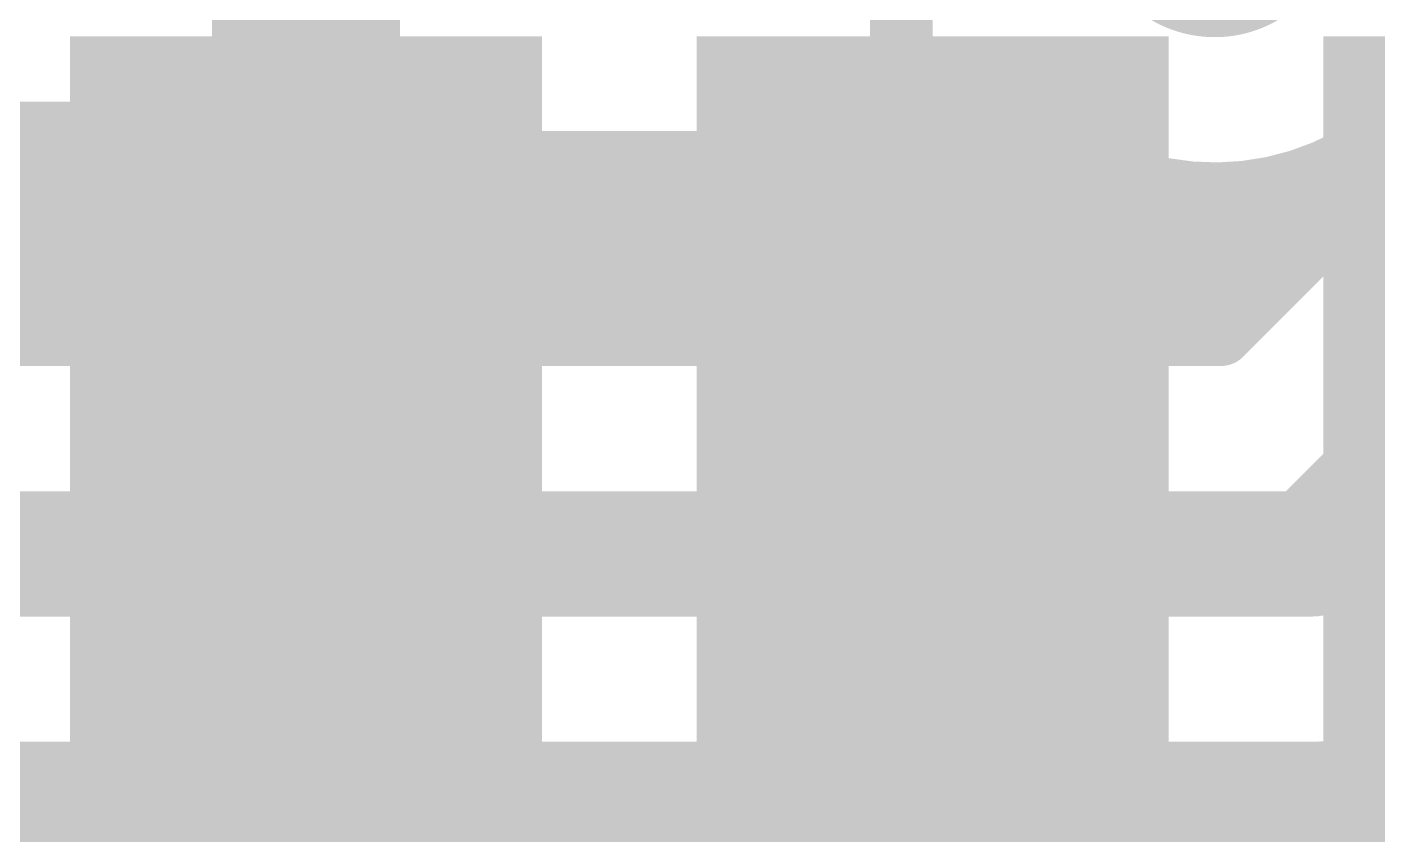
# Model space of a CAD drawing. Header units: inches. Extents: x -0.355 to 0.355, y -0.355 to 0.355.
# Drawn here: x -0.116 to -0.0311, y -0.2155 to -0.1647 of the extents above; entities that cross this region are included whole.
import ezdxf

# ---------------------------------------------------------------- set-up
doc = ezdxf.new("R2010")
doc.units = ezdxf.units.IN
doc.header["$MEASUREMENT"] = 0
for name, color, linetype in [('BottomLayer', 5, 'Continuous'), ('Mechanical1', 6, 'Continuous'), ('TopLayer', 1, 'Continuous'), ('TopOverlay', 2, 'Continuous'), ('TopPaste', 8, 'Continuous'), ('TopSolder', 216, 'Continuous')]:
    doc.layers.add(name, color=color, linetype=linetype)

# ---------------------------------------------------------------- blocks, each defined once
blk = doc.blocks.new('A1004LF_06A_35')
at = {"layer": 'TopLayer'}
for points in [[(0.04822855, -0.01181115), (0.06988205, -0.01181115), (0.06988205, -0.07480325), (0.04822855, -0.07480325)], [(0.08759865, -0.01181115), (0.10925215, -0.01181115), (0.10925215, -0.07480325), (0.08759865, -0.07480325)]]:
    blk.add_hatch(color=1, dxfattribs=at).paths.add_polyline_path(points)
at = {"layer": 'TopPaste'}
for points in [[(0.04822855, -0.01181115), (0.06988205, -0.01181115), (0.06988205, -0.07480325), (0.04822855, -0.07480325)], [(0.08759865, -0.01181115), (0.10925215, -0.01181115), (0.10925215, -0.07480325), (0.08759865, -0.07480325)]]:
    blk.add_hatch(color=8, dxfattribs=at).paths.add_polyline_path(points)
at = {"layer": 'TopSolder'}
for points in [[(0.00485845, -0.00781115), (0.03451195, -0.00781115), (0.03451195, -0.07880325), (0.00485845, -0.07880325)], [(0.04422855, -0.00781115), (0.07388205, -0.00781115), (0.07388205, -0.07880325), (0.04422855, -0.07880325)], [(0.08359865, -0.00781115), (0.11325215, -0.00781115), (0.11325215, -0.07880325), (0.08359865, -0.07880325)]]:
    blk.add_hatch(color=216, dxfattribs=at).paths.add_polyline_path(points)
at = {"layer": 'TopOverlay'}
blk.add_lwpolyline([(0.1574803, -0.0629921, 0.0051181, 0.0051181, 0), (0.1181103, -0.0629921, 0.0051181, 0.0051181, 0)], format="xyseb", dxfattribs=at)
blk.add_lwpolyline([(0.1168308, -0.0629921, 0.002559, 0.002559, 1), (0.1193898, -0.0629921, 0.002559, 0.002559, 1)], format="xyseb", close=True, dxfattribs=at)

msp = doc.modelspace()

# ---------------------------------------------------------------- hatches: boundary and pattern name
at = {"layer": 'BottomLayer'}
h = msp.add_hatch(color=5, dxfattribs=at)
edge = h.paths.add_edge_path()
edge.add_arc((-0.0413386, -0.1574803), 0.007874, 0, 360)
at = {"layer": 'TopLayer'}
h = msp.add_hatch(color=1, dxfattribs=at)
edge = h.paths.add_edge_path()
edge.add_arc((-0.0413386, -0.1574803), 0.007874, 0, 360)

# ---------------------------------------------------------------- linework, layer by layer
at = {"layer": 'BottomLayer'}
for points in [[(0.2641026, -0.0787403, 0.003937, 0.003937, -6.854099371008116), (0.2641026, 0.0787401, 0.003937, 0.003937, 0)], [(0.1271747, -0.2175197, 0.003937, 0.003937, -0.6655036101489082), (-0.2442021, 0.0620764, 0.003937, 0.003937, 0)], [(0.2755906, -0.0039369, 0.003937, 0.003937, -0.8646889940292186), (-0.2641026, -0.0826771, 0.003937, 0.003937, 0)], [(-0.0787404, -0.3425197, 0.003937, 0.003937, -0.4142133232468258), (-0.3425197, -0.0787402, 0.003937, 0.003937, 0)], [(-0.0787402, -0.3464566, 0.003937, 0.003937, -0.4142135623730951), (-0.3425197, -0.0826771, 0.003937, 0.003937, 0)], [(-0.0236221, -0.1574803, 0.003937, 0.003937, -0.5615528128088304), (-0.0494549, -0.1732283, 0.003937, 0.003937, 0)], [(-0.040944, -0.1840551, 0.003937, 0.003937, 0), (-0.0176177, -0.1607288, 0.003937, 0.003937, 0)], [(-0.0352363, -0.1978346, 0.007874, 0.007874, 0), (-0.0078741, -0.1704724, 0.007874, 0.007874, 0)], [(-0.182786, -0.1734286, 0.003937, 0.003937, 0), (-0.0490539, -0.1734286, 0.003937, 0.003937, 0)], [(-0.1269685, -0.1732283, 0.003937, 0.003937, 0), (-0.0494549, -0.1732283, 0.003937, 0.003937, 0)], [(-0.0336233, -0.1734286, 0.003937, 0.003937, 0), (-0.0303175, -0.1734286, 0.003937, 0.003937, 0)], [(-0.1824117, -0.1738223, 0.003937, 0.003937, 0), (-0.0481806, -0.1738223, 0.003937, 0.003937, 0)], [(-0.1820357, -0.174216, 0.003937, 0.003937, 0), (-0.0471516, -0.174216, 0.003937, 0.003937, 0)], [(-0.0355256, -0.174216, 0.003937, 0.003937, 0), (-0.0311049, -0.174216, 0.003937, 0.003937, 0)], [(-0.0344966, -0.1738223, 0.003937, 0.003937, 0), (-0.0307112, -0.1738223, 0.003937, 0.003937, 0)], [(-0.1816581, -0.1746097, 0.003937, 0.003937, 0), (-0.0458617, -0.1746097, 0.003937, 0.003937, 0)], [(-0.1812788, -0.1750034, 0.003937, 0.003937, 0), (-0.0439492, -0.1750034, 0.003937, 0.003937, 0)], [(-0.038728, -0.1750034, 0.003937, 0.003937, 0), (-0.0318923, -0.1750034, 0.003937, 0.003937, 0)], [(-0.0368155, -0.1746097, 0.003937, 0.003937, 0), (-0.0314986, -0.1746097, 0.003937, 0.003937, 0)], [(-0.1808979, -0.1753971, 0.003937, 0.003937, 0), (-0.032286, -0.1753971, 0.003937, 0.003937, 0)], [(-0.1805154, -0.1757908, 0.003937, 0.003937, 0), (-0.0326797, -0.1757908, 0.003937, 0.003937, 0)], [(-0.1801312, -0.1761845, 0.003937, 0.003937, 0), (-0.0330734, -0.1761845, 0.003937, 0.003937, 0)], [(-0.1797452, -0.1765782, 0.003937, 0.003937, 0), (-0.0334671, -0.1765782, 0.003937, 0.003937, 0)], [(-0.1793576, -0.1769719, 0.003937, 0.003937, 0), (-0.0338608, -0.1769719, 0.003937, 0.003937, 0)], [(-0.1789683, -0.1773656, 0.003937, 0.003937, 0), (-0.0342545, -0.1773656, 0.003937, 0.003937, 0)], [(-0.1785773, -0.1777593, 0.003937, 0.003937, 0), (-0.0346482, -0.1777593, 0.003937, 0.003937, 0)], [(-0.1781845, -0.178153, 0.003937, 0.003937, 0), (-0.0350419, -0.178153, 0.003937, 0.003937, 0)], [(-0.17779, -0.1785467, 0.003937, 0.003937, 0), (-0.0354356, -0.1785467, 0.003937, 0.003937, 0)], [(-0.1773938, -0.1789404, 0.003937, 0.003937, 0), (-0.0358293, -0.1789404, 0.003937, 0.003937, 0)], [(-0.1769957, -0.1793341, 0.003937, 0.003937, 0), (-0.036223, -0.1793341, 0.003937, 0.003937, 0)], [(-0.1765959, -0.1797278, 0.003937, 0.003937, 0), (-0.0366167, -0.1797278, 0.003937, 0.003937, 0)], [(-0.1761944, -0.1801215, 0.003937, 0.003937, 0), (-0.0370104, -0.1801215, 0.003937, 0.003937, 0)], [(-0.175791, -0.1805152, 0.003937, 0.003937, 0), (-0.0374041, -0.1805152, 0.003937, 0.003937, 0)], [(-0.1753858, -0.1809089, 0.003937, 0.003937, 0), (-0.0377978, -0.1809089, 0.003937, 0.003937, 0)], [(-0.1749788, -0.1813026, 0.003937, 0.003937, 0), (-0.0381915, -0.1813026, 0.003937, 0.003937, 0)], [(-0.1745699, -0.1816963, 0.003937, 0.003937, 0), (-0.0385852, -0.1816963, 0.003937, 0.003937, 0)], [(-0.1741592, -0.18209, 0.003937, 0.003937, 0), (-0.0389789, -0.18209, 0.003937, 0.003937, 0)], [(-0.1737467, -0.1824837, 0.003937, 0.003937, 0), (-0.0393726, -0.1824837, 0.003937, 0.003937, 0)], [(-0.1733322, -0.1828774, 0.003937, 0.003937, 0), (-0.0397663, -0.1828774, 0.003937, 0.003937, 0)], [(-0.1729159, -0.1832711, 0.003937, 0.003937, 0), (-0.04016, -0.1832711, 0.003937, 0.003937, 0)], [(-0.1724977, -0.1836648, 0.003937, 0.003937, 0), (-0.0405537, -0.1836648, 0.003937, 0.003937, 0)], [(-0.1269685, -0.1840551, 0.003937, 0.003937, 0), (-0.040944, -0.1840551, 0.003937, 0.003937, 0)], [(-0.1269685, -0.1978346, 0.007874, 0.007874, 0), (-0.0352363, -0.1978346, 0.007874, 0.007874, 0)], [(-0.0254927, -0.2075782, 0.003937, 0.003937, -0.198912367379658), (-0.0352363, -0.2116141, 0.003937, 0.003937, 0)], [(-0.0254927, -0.2075782, 0.003937, 0.003937, -0.198912367379658), (-0.0352363, -0.2116141, 0.003937, 0.003937, 0)], [(-0.0296623, -0.2104364, 0.003937, 0.003937, 0), (0.0283509, -0.2104364, 0.003937, 0.003937, 0)], [(-0.1367708, -0.2116175, 0.003937, 0.003937, 0), (0.029532, -0.2116175, 0.003937, 0.003937, 0)], [(-0.1269685, -0.2116141, 0.003937, 0.003937, 0), (-0.0352363, -0.2116141, 0.003937, 0.003937, 0)], [(-0.0319799, -0.2112238, 0.003937, 0.003937, 0), (0.0291383, -0.2112238, 0.003937, 0.003937, 0)], [(-0.0306546, -0.2108301, 0.003937, 0.003937, 0), (0.0287446, -0.2108301, 0.003937, 0.003937, 0)], [(-0.1361597, -0.2120112, 0.003937, 0.003937, 0), (0.0299257, -0.2120112, 0.003937, 0.003937, 0)], [(-0.1355447, -0.2124049, 0.003937, 0.003937, 0), (0.0303194, -0.2124049, 0.003937, 0.003937, 0)], [(-0.1349258, -0.2127986, 0.003937, 0.003937, 0), (0.0307131, -0.2127986, 0.003937, 0.003937, 0)], [(-0.1343029, -0.2131923, 0.003937, 0.003937, 0), (0.0311068, -0.2131923, 0.003937, 0.003937, 0)], [(-0.1336759, -0.213586, 0.003937, 0.003937, 0), (0.0315016, -0.213586, 0.003937, 0.003937, 0)], [(-0.1330448, -0.2139797, 0.003937, 0.003937, 0), (0.0319209, -0.2139797, 0.003937, 0.003937, 0)], [(-0.1324095, -0.2143734, 0.003937, 0.003937, 0), (0.0323778, -0.2143734, 0.003937, 0.003937, 0)], [(-0.1317699, -0.2147671, 0.003937, 0.003937, 0), (0.0328786, -0.2147671, 0.003937, 0.003937, 0)], [(-0.1311261, -0.2151608, 0.003937, 0.003937, 0), (0.0334319, -0.2151608, 0.003937, 0.003937, 0)], [(-0.1304779, -0.2155545, 0.003937, 0.003937, 0), (0.0340499, -0.2155545, 0.003937, 0.003937, 0)], [(-0.1298252, -0.2159482, 0.003937, 0.003937, 0), (0.0347513, -0.2159482, 0.003937, 0.003937, 0)], [(-0.1291681, -0.2163419, 0.003937, 0.003937, 0), (0.0355677, -0.2163419, 0.003937, 0.003937, 0)], [(-0.1285064, -0.2167356, 0.003937, 0.003937, 0), (0.03656, -0.2167356, 0.003937, 0.003937, 0)], [(-0.1278401, -0.2171293, 0.003937, 0.003937, 0), (0.0378851, -0.2171293, 0.003937, 0.003937, 0)]]:
    msp.add_lwpolyline(points, format="xyseb", dxfattribs=at)
for points in [[(-0.0504391, -0.1732283, 0.0019685, 0.0019685, 1), (-0.0484707, -0.1732283, 0.0019685, 0.0019685, 1)], [(-0.0504391, -0.1732283, 0.0019685, 0.0019685, 1), (-0.0484707, -0.1732283, 0.0019685, 0.0019685, 1)], [(-0.0500381, -0.1734286, 0.0019685, 0.0019685, 1), (-0.0480697, -0.1734286, 0.0019685, 0.0019685, 1)], [(-0.0346075, -0.1734286, 0.0019685, 0.0019685, 1), (-0.0326391, -0.1734286, 0.0019685, 0.0019685, 1)], [(-0.0313017, -0.1734286, 0.0019685, 0.0019685, 1), (-0.0293333, -0.1734286, 0.0019685, 0.0019685, 1)], [(-0.0491648, -0.1738223, 0.0019685, 0.0019685, 1), (-0.0471964, -0.1738223, 0.0019685, 0.0019685, 1)], [(-0.0481358, -0.174216, 0.0019685, 0.0019685, 1), (-0.0461674, -0.174216, 0.0019685, 0.0019685, 1)], [(-0.0365098, -0.174216, 0.0019685, 0.0019685, 1), (-0.0345414, -0.174216, 0.0019685, 0.0019685, 1)], [(-0.0354808, -0.1738223, 0.0019685, 0.0019685, 1), (-0.0335124, -0.1738223, 0.0019685, 0.0019685, 1)], [(-0.0320891, -0.174216, 0.0019685, 0.0019685, 1), (-0.0301207, -0.174216, 0.0019685, 0.0019685, 1)], [(-0.0316954, -0.1738223, 0.0019685, 0.0019685, 1), (-0.029727, -0.1738223, 0.0019685, 0.0019685, 1)], [(-0.0468459, -0.1746097, 0.0019685, 0.0019685, 1), (-0.0448775, -0.1746097, 0.0019685, 0.0019685, 1)], [(-0.0449334, -0.1750034, 0.0019685, 0.0019685, 1), (-0.042965, -0.1750034, 0.0019685, 0.0019685, 1)], [(-0.0397122, -0.1750034, 0.0019685, 0.0019685, 1), (-0.0377438, -0.1750034, 0.0019685, 0.0019685, 1)], [(-0.0377997, -0.1746097, 0.0019685, 0.0019685, 1), (-0.0358313, -0.1746097, 0.0019685, 0.0019685, 1)], [(-0.0328765, -0.1750034, 0.0019685, 0.0019685, 1), (-0.0309081, -0.1750034, 0.0019685, 0.0019685, 1)], [(-0.0324828, -0.1746097, 0.0019685, 0.0019685, 1), (-0.0305144, -0.1746097, 0.0019685, 0.0019685, 1)], [(-0.0336639, -0.1757908, 0.0019685, 0.0019685, 1), (-0.0316955, -0.1757908, 0.0019685, 0.0019685, 1)], [(-0.0332702, -0.1753971, 0.0019685, 0.0019685, 1), (-0.0313018, -0.1753971, 0.0019685, 0.0019685, 1)], [(-0.0344513, -0.1765782, 0.0019685, 0.0019685, 1), (-0.0324829, -0.1765782, 0.0019685, 0.0019685, 1)], [(-0.0340576, -0.1761845, 0.0019685, 0.0019685, 1), (-0.0320892, -0.1761845, 0.0019685, 0.0019685, 1)], [(-0.0352387, -0.1773656, 0.0019685, 0.0019685, 1), (-0.0332703, -0.1773656, 0.0019685, 0.0019685, 1)], [(-0.034845, -0.1769719, 0.0019685, 0.0019685, 1), (-0.0328766, -0.1769719, 0.0019685, 0.0019685, 1)], [(-0.0360261, -0.178153, 0.0019685, 0.0019685, 1), (-0.0340577, -0.178153, 0.0019685, 0.0019685, 1)], [(-0.0356324, -0.1777593, 0.0019685, 0.0019685, 1), (-0.033664, -0.1777593, 0.0019685, 0.0019685, 1)], [(-0.0372072, -0.1793341, 0.0019685, 0.0019685, 1), (-0.0352388, -0.1793341, 0.0019685, 0.0019685, 1)], [(-0.0368135, -0.1789404, 0.0019685, 0.0019685, 1), (-0.0348451, -0.1789404, 0.0019685, 0.0019685, 1)], [(-0.0364198, -0.1785467, 0.0019685, 0.0019685, 1), (-0.0344514, -0.1785467, 0.0019685, 0.0019685, 1)], [(-0.0379946, -0.1801215, 0.0019685, 0.0019685, 1), (-0.0360262, -0.1801215, 0.0019685, 0.0019685, 1)], [(-0.0376009, -0.1797278, 0.0019685, 0.0019685, 1), (-0.0356325, -0.1797278, 0.0019685, 0.0019685, 1)], [(-0.038782, -0.1809089, 0.0019685, 0.0019685, 1), (-0.0368136, -0.1809089, 0.0019685, 0.0019685, 1)], [(-0.0383883, -0.1805152, 0.0019685, 0.0019685, 1), (-0.0364199, -0.1805152, 0.0019685, 0.0019685, 1)], [(-0.0395694, -0.1816963, 0.0019685, 0.0019685, 1), (-0.037601, -0.1816963, 0.0019685, 0.0019685, 1)], [(-0.0391757, -0.1813026, 0.0019685, 0.0019685, 1), (-0.0372073, -0.1813026, 0.0019685, 0.0019685, 1)], [(-0.0403568, -0.1824837, 0.0019685, 0.0019685, 1), (-0.0383884, -0.1824837, 0.0019685, 0.0019685, 1)], [(-0.0399631, -0.18209, 0.0019685, 0.0019685, 1), (-0.0379947, -0.18209, 0.0019685, 0.0019685, 1)], [(-0.0411442, -0.1832711, 0.0019685, 0.0019685, 1), (-0.0391758, -0.1832711, 0.0019685, 0.0019685, 1)], [(-0.0407505, -0.1828774, 0.0019685, 0.0019685, 1), (-0.0387821, -0.1828774, 0.0019685, 0.0019685, 1)], [(-0.0419282, -0.1840551, 0.0019685, 0.0019685, 1), (-0.0399598, -0.1840551, 0.0019685, 0.0019685, 1)], [(-0.0419282, -0.1840551, 0.0019685, 0.0019685, 1), (-0.0399598, -0.1840551, 0.0019685, 0.0019685, 1)], [(-0.0415379, -0.1836648, 0.0019685, 0.0019685, 1), (-0.0395695, -0.1836648, 0.0019685, 0.0019685, 1)], [(-0.0372048, -0.1978346, 0.003937, 0.003937, 1), (-0.0332678, -0.1978346, 0.003937, 0.003937, 1)], [(-0.0372048, -0.1978346, 0.003937, 0.003937, 1), (-0.0332678, -0.1978346, 0.003937, 0.003937, 1)], [(-0.0306465, -0.2104364, 0.0019685, 0.0019685, 1), (-0.0286781, -0.2104364, 0.0019685, 0.0019685, 1)], [(-0.0362205, -0.2116141, 0.0019685, 0.0019685, 1), (-0.0342521, -0.2116141, 0.0019685, 0.0019685, 1)], [(-0.0362205, -0.2116141, 0.0019685, 0.0019685, 1), (-0.0342521, -0.2116141, 0.0019685, 0.0019685, 1)], [(-0.0362205, -0.2116141, 0.0019685, 0.0019685, 1), (-0.0342521, -0.2116141, 0.0019685, 0.0019685, 1)], [(-0.0329641, -0.2112238, 0.0019685, 0.0019685, 1), (-0.0309957, -0.2112238, 0.0019685, 0.0019685, 1)], [(-0.0316388, -0.2108301, 0.0019685, 0.0019685, 1), (-0.0296704, -0.2108301, 0.0019685, 0.0019685, 1)]]:
    msp.add_lwpolyline(points, format="xyseb", close=True, dxfattribs=at)
at = {"layer": 'Mechanical1'}
msp.add_lwpolyline([(-0.0787741, -0.3542912, 0.0005, 0.0005, -0.4142135623730962), (-0.3543648, -0.0787007, 0.0005, 0.0005, 0)], format="xyseb", dxfattribs=at)
at = {"layer": 'TopLayer'}
for points in [[(-0.0610236, -0.198819, 0.003937, 0.003937, 0), (-0.0610236, -0.1417323, 0.003937, 0.003937, 0)], [(-0.0984254, -0.1751967, 0.011811, 0.011811, 0), (-0.0984254, -0.1535431, 0.011811, 0.011811, 0)], [(-0.1544046, -0.1753198, 0.011811, 0.011811, 0), (-0.0985485, -0.1753198, 0.011811, 0.011811, 0)], [(-0.0985485, -0.1753198, 0.011811, 0.011811, 0), (-0.0984254, -0.1751967, 0.011811, 0.011811, 0)], [(-0.0984254, -0.2007873, 0.011811, 0.011811, 0), (-0.0984254, -0.180118, 0.011811, 0.011811, 0)], [(-0.0984253, -0.2844487, 0.019685, 0.019685, 0), (-0.0984253, -0.2007874, 0.019685, 0.019685, 0)], [(-0.0984254, -0.2007873, 0.011811, 0.011811, 0), (-0.0984253, -0.2007874, 0.011811, 0.011811, 0)], [(-0.0610236, -0.198819, 0.003937, 0.003937, 0), (-0.0590553, -0.2007873, 0.003937, 0.003937, 0)], [(-0.0590553, -0.2007873, 0.003937, 0.003937, 0), (-0.0590552, -0.2007874, 0.003937, 0.003937, 0)], [(-0.0590552, -0.2844487, 0.003937, 0.003937, 0), (-0.0590552, -0.2007874, 0.003937, 0.003937, 0)]]:
    msp.add_lwpolyline(points, format="xyseb", dxfattribs=at)
for points in [[(-0.1015012, -0.1753198, 0.0059055, 0.0059055, 1), (-0.0955958, -0.1753198, 0.0059055, 0.0059055, 1)], [(-0.1015012, -0.1753198, 0.0059055, 0.0059055, 1), (-0.0955958, -0.1753198, 0.0059055, 0.0059055, 1)], [(-0.1013781, -0.1751967, 0.0059055, 0.0059055, 1), (-0.0954727, -0.1751967, 0.0059055, 0.0059055, 1)], [(-0.1013781, -0.1751967, 0.0059055, 0.0059055, 1), (-0.0954727, -0.1751967, 0.0059055, 0.0059055, 1)], [(-0.1013781, -0.180118, 0.0059055, 0.0059055, 1), (-0.0954727, -0.180118, 0.0059055, 0.0059055, 1)], [(-0.1033465, -0.2007874, 0.0098425, 0.0098425, 1), (-0.0935041, -0.2007874, 0.0098425, 0.0098425, 1)], [(-0.1013781, -0.2007873, 0.0059055, 0.0059055, 1), (-0.0954727, -0.2007873, 0.0059055, 0.0059055, 1)], [(-0.1013781, -0.2007873, 0.0059055, 0.0059055, 1), (-0.0954727, -0.2007873, 0.0059055, 0.0059055, 1)], [(-0.101378, -0.2007874, 0.0059055, 0.0059055, 1), (-0.0954726, -0.2007874, 0.0059055, 0.0059055, 1)], [(-0.0620078, -0.198819, 0.0019685, 0.0019685, 1), (-0.0600394, -0.198819, 0.0019685, 0.0019685, 1)], [(-0.0620078, -0.198819, 0.0019685, 0.0019685, 1), (-0.0600394, -0.198819, 0.0019685, 0.0019685, 1)], [(-0.0600395, -0.2007873, 0.0019685, 0.0019685, 1), (-0.0580711, -0.2007873, 0.0019685, 0.0019685, 1)], [(-0.0600395, -0.2007873, 0.0019685, 0.0019685, 1), (-0.0580711, -0.2007873, 0.0019685, 0.0019685, 1)], [(-0.0600394, -0.2007874, 0.0019685, 0.0019685, 1), (-0.058071, -0.2007874, 0.0019685, 0.0019685, 1)], [(-0.0600394, -0.2007874, 0.0019685, 0.0019685, 1), (-0.058071, -0.2007874, 0.0019685, 0.0019685, 1)]]:
    msp.add_lwpolyline(points, format="xyseb", close=True, dxfattribs=at)
at = {"layer": 'TopOverlay'}
msp.add_lwpolyline([(0.2559055, 0, 0.0051181, 0.0051181, 1), (-0.2559055, 0, 0.0051181, 0.0051181, 1)], format="xyseb", close=True, dxfattribs=at)

# ---------------------------------------------------------------- block references
at = {"rotation": 180}
msp.add_blockref('A1004LF_06A_35', (0, -0.2440945), dxfattribs=at)

doc.saveas('drawing.dxf')
